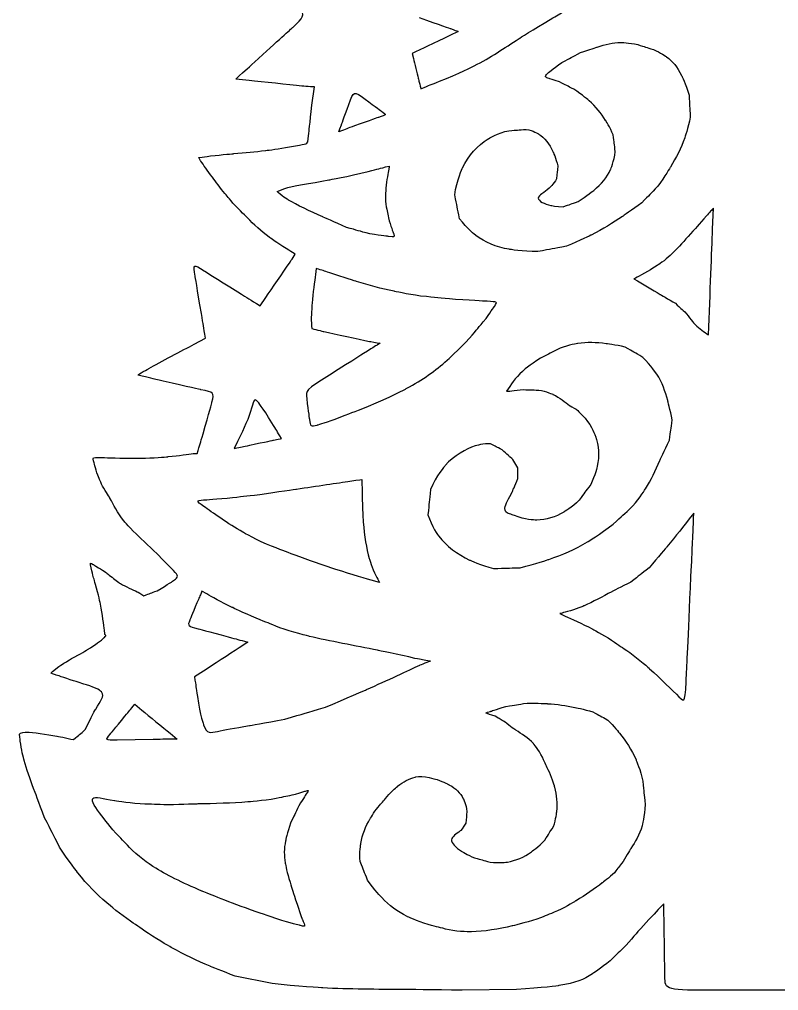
# Model space of a CAD drawing. Extents: x -124 to 557, y -142 to 357.
# Drawn here: x -124.3 to 61.9, y -134 to 104.3 of the extents above; entities that cross this region are included whole.
import ezdxf

# ---------------------------------------------------------------- set-up
doc = ezdxf.new("R2010")
doc.units = 0
doc.layers.add('layer_1', color=7, linetype='CONTINUOUS')

msp = doc.modelspace()

# ---------------------------------------------------------------- linework, layer by layer
at = {"layer": 'layer_1', "color": 1}
for p, q in [((-27.930865, 95.926735), (-27.930865, 95.926735)), ((-27.930865, 95.926735), (-27.930865, 95.926735)), ((-27.930865, 95.926735), (-27.634417, 94.707632)), ((-67.94864, 89.305795), (-71.19495, 89.660549)), ((-26.316977, 89.287574), (-26.275124, 89.114734)), ((-52.53013, 83.270032), (-51.921423, 87.733759)), ((-45.911959, 76.727056), (-45.911959, 76.727056)), ((-59.021971, 72.821726), (-55.572889, 73.430435)), ((-61.050868, 62.096968), (-59.22202, 62.808033)), ((3.003201, 60.421532), (3.003201, 60.421532)), ((45.770906, 52.802975), (45.974199, 57.983335)), ((-51.476875, 43.201392), (-51.680037, 41.677545)), ((-65.257139, 33.969158), (-63.836951, 36.049231)), ((44.755096, 26.898065), (44.755096, 26.898065)), ((-81.436857, 24.586406), (-78.647402, 26.057129)), ((-35.826958, 24.823431), (-36.46404, 24.456498)), ((-67.578334, 8.052372), (-67.578334, 8.052372)), ((-70.778129, 0.68776), (-71.590775, -0.988838)), ((-60.009919, 1.449359), (-60.009919, 1.449359)), ((-99.646117, -3.36036), (-93.356402, -3.36036)), ((-2.02958, -5.763041), (-3.247777, -3.731779)), ((-79.057606, -15.211057), (-79.05761, -15.211057)), ((41.17023, -16.836601), (40.052715, -18.25887)), ((-90.211544, -27.199573), (-94.87817, -22.735855)), ((-106.54376, -31.053767), (-106.848113, -29.531998)), ((-35.933847, -33.902827), (-38.015994, -33.293211)), ((-78.346285, -36.696163), (-79.514982, -36.036152)), ((8.256379, -41.522024), (9.628106, -42.131777)), ((-103.094548, -46.777281), (-103.297451, -46.777281)), ((-68.238998, -48.531359), (-70.422855, -49.953618)), ((-116.180458, -55.703819), (-114.65882, -54.486538)), ((-79.15932, -55.642144), (-81.343695, -57.064403)), ((37.51293, -61.940797), (37.51293, -61.940797)), ((-95.971585, -63.769644), (-94.244712, -65.192032)), ((-87.336961, -70.880429), (-85.609958, -72.302816)), ((-75.704926, -70.422924), (-75.704926, -70.422924)), ((-91.50229, -72.404394), (-100.340206, -72.556377)), ((-106.282422, -86.880175), (-106.282422, -86.880175)), ((-18.308552, -96.988349), (-18.308552, -96.988349)), ((33.795905, -112.713283), (32.832578, -113.727691)), ((-62.315958, -132.291028), (-71.343949, -130.464927)), ((-2.364512, -133.711236), (-15.652677, -133.914136)), ((47.237279, -133.917524), (47.237224, -133.914136))]:
    msp.add_line(p, q, dxfattribs=at)
for points in [[(-57.246381, 102.340655), (-54.456926, 104.876805), (-54.456926, 104.876805), (-55.217486, 107.717313)], [(5.896824, 104.256614), (7.878166, 105.424534), (7.878166, 105.424534), (9.858996, 106.593232)], [(-26.203605, 104.764523), (-21.124824, 102.936582), (-18.533738, 102.022351), (-18.533738, 102.022351)], [(-1.721989, 99.584026), (-1.721989, 99.584026), (1.93543, 101.920645), (5.896824, 104.256614)], [(-65.615393, 94.732857), (-60.036483, 99.804506), (-57.246381, 102.340655), (-57.246381, 102.340655)], [(-16.681708, 101.305462), (-16.681708, 101.305462), (-20.43164, 99.512901), (-24.180932, 97.719424)], [(-18.533738, 102.022351), (-17.598136, 101.691833), (-16.986314, 101.481022), (-16.681708, 101.305462)], [(-24.180932, 97.719424), (-26.05577, 96.822947), (-26.05577, 96.822947), (-27.930865, 95.926735)], [(-12.69323, 92.878922), (-8.731067, 94.910669), (-5.379289, 97.247407), (-1.721989, 99.584026)], [(17.479109, 97.500977), (19.459929, 98.110456), (21.288511, 98.618493), (23.269862, 98.618493)], [(23.269862, 98.618493), (23.269862, 98.618493), (25.250683, 98.618493), (27.383358, 98.110456)], [(27.383358, 98.110456), (29.313527, 97.500977), (29.313527, 97.500977), (31.243952, 96.89149)], [(8.793176, 93.742099), (11.07939, 94.961193), (11.07939, 94.961193), (13.364954, 96.180296)], [(13.364954, 96.180296), (15.497767, 96.89149), (17.479109, 97.500977), (17.479109, 97.500977)], [(31.243952, 96.89149), (32.970955, 96.180296), (34.444388, 95.113954), (34.444388, 95.113954)], [(-71.19495, 89.660549), (-68.404718, 92.196708), (-68.404718, 92.196708), (-65.615393, 94.732857)], [(-27.634417, 94.707632), (-27.338619, 93.488538), (-26.745585, 91.050854), (-26.449008, 89.831888)], [(5.339041, 91.101386), (5.339041, 91.101386), (6.354979, 92.015618), (8.793176, 93.742099)], [(34.444388, 95.113954), (35.91718, 94.046715), (37.135633, 92.625224), (38.151571, 90.542825)], [(-21.22654, 89.120557), (-16.655274, 90.847047), (-12.69323, 92.878922), (-12.69323, 92.878922)], [(5.695224, 89.780705), (4.729554, 90.085449), (4.323232, 90.187027), (5.339041, 91.101386)], [(-55.015232, 87.936659), (-58.210491, 88.240881), (-64.702979, 88.95039), (-67.94864, 89.305795)], [(-26.449008, 89.831888), (-26.449008, 89.831888), (-26.373379, 89.519755), (-26.316977, 89.287574)], [(-26.275124, 89.114734), (-26.232731, 88.932563), (-26.191071, 88.762955), (-26.153329, 88.612657)], [(-26.153329, 88.612657), (-26.153329, 88.612657), (-25.798575, 87.190397), (-25.798062, 87.291975)], [(-25.798062, 87.291975), (-23.511847, 88.206335), (-23.511847, 88.206335), (-21.22654, 89.120557)], [(8.183688, 88.967933), (6.659851, 89.475705), (5.695224, 89.780705), (5.695224, 89.780705)], [(11.739401, 87.139214), (9.961874, 88.053702), (9.961874, 88.053702), (8.183688, 88.967933)], [(38.151571, 90.542825), (38.151571, 90.542825), (39.16738, 88.459896), (39.98028, 85.716827)], [(-51.921423, 87.733759), (-51.819972, 87.632309), (-55.015232, 87.936659), (-55.015232, 87.936659)], [(-43.473762, 83.431391), (-42.254662, 86.783947), (-42.254662, 86.783947), (-39.511593, 84.7522)], [(15.447234, 84.34575), (15.447234, 84.34575), (13.770635, 85.818405), (11.739401, 87.139214)], [(-45.302474, 78.403664), (-45.302474, 78.403664), (-44.69286, 80.079613), (-43.473762, 83.431391)], [(-39.511593, 84.7522), (-36.76943, 82.720453), (-35.448751, 81.75557), (-35.448751, 81.75557)], [(19.510984, 79.520402), (18.443736, 81.247405), (17.123054, 82.872308), (15.447234, 84.34575)], [(39.98028, 85.716827), (40.132913, 83.024941), (40.132913, 83.024941), (40.285024, 80.332533)], [(-53.289913, 76.372384), (-53.289913, 76.372384), (-53.036739, 78.705634), (-52.53013, 83.270032)], [(-35.448751, 81.75557), (-34.128071, 80.790028), (-34.229522, 80.891616), (-36.210347, 80.231595)], [(-36.210347, 80.231595), (-36.210347, 80.231595), (-38.19169, 79.570934), (-42.051371, 78.149188)], [(21.38997, 75.964689), (20.577454, 77.793398), (19.510984, 79.520402), (19.510984, 79.520402)], [(40.285024, 80.332533), (39.776996, 77.691692), (38.913819, 75.20309), (38.913819, 75.20309)], [(-54.051121, 73.785839), (-53.543865, 73.937685), (-53.543865, 74.039144), (-53.289913, 76.372384)], [(-45.911959, 76.727056), (-45.911959, 76.727056), (-45.911959, 76.727056), (-45.302474, 78.403664)], [(-42.051371, 78.149188), (-43.981795, 77.438122), (-43.981795, 77.438122), (-45.911959, 76.727056)], [(-9.340033, 74.948751), (-9.340033, 74.948751), (-6.851431, 76.472717), (-4.20994, 76.980626)], [(-4.20994, 76.980626), (-2.076487, 77.133378), (-2.076487, 77.133378), (0.056966, 77.285498)], [(0.056966, 77.285498), (1.681741, 77.082205), (3.104129, 76.167717), (3.104129, 76.167717)], [(-15.587503, 67.837967), (-14.165509, 70.885779), (-11.829403, 73.425033), (-9.340033, 74.948751)], [(3.104129, 76.167717), (4.526388, 75.253495), (5.745491, 73.627942), (6.558263, 71.901067)], [(21.898126, 71.799489), (21.644309, 73.882409), (21.644309, 73.882409), (21.38997, 75.964689)], [(38.913819, 75.20309), (38.049864, 72.713711), (36.831411, 70.377742), (35.409152, 68.041123)], [(-71.702076, 71.35114), (-68.963023, 71.604445), (-66.42765, 71.807345), (-63.941772, 72.111695)], [(-63.941772, 72.111695), (-63.941772, 72.111695), (-61.456671, 72.416054), (-59.021971, 72.821726)], [(-55.572889, 73.430435), (-54.558377, 73.633335), (-54.051121, 73.785839), (-54.051121, 73.785839)], [(6.558263, 71.901067), (6.558263, 71.901067), (7.371044, 70.173807), (7.777238, 68.345867)], [(20.730078, 67.48269), (20.730078, 67.48269), (21.593255, 69.463383), (21.898126, 71.799489)], [(-80.324392, 70.387026), (-78.853026, 70.589926), (-78.853026, 70.589926), (-77.382437, 70.792835)], [(-79.766086, 69.474095), (-79.766086, 69.474095), (-80.324392, 70.285576), (-80.324392, 70.387026)], [(-76.976632, 65.619077), (-78.092595, 67.140718), (-79.208429, 68.662486), (-79.766086, 69.474095)], [(-77.382437, 70.792835), (-74.441129, 71.097185), (-71.702076, 71.35114), (-71.702076, 71.35114)], [(-48.35223, 64.890954), (-48.35223, 64.890954), (-43.679644, 65.754259), (-38.702315, 66.97284)], [(-38.702315, 66.97284), (-36.162538, 67.63351), (-36.162538, 67.63351), (-33.62263, 68.293393)], [(-33.673162, 67.531795), (-33.825922, 66.66784), (-34.232375, 64.839908), (-34.384228, 62.909612)], [(-33.62263, 68.293393), (-33.521308, 68.395099), (-33.673162, 67.531795), (-33.673162, 67.531795)], [(-17.517929, 61.235082), (-17.0099, 64.790154), (-15.587503, 67.837967), (-15.587503, 67.837967)], [(7.777238, 68.345867), (7.625384, 66.771625), (7.625384, 66.771625), (7.472494, 65.196732)], [(16.6662, 62.403002), (18.443736, 63.875923), (19.866251, 65.50122), (20.730078, 67.48269)], [(35.409152, 68.041123), (35.409152, 68.041123), (33.987021, 65.704504), (32.361467, 63.367895)], [(-74.745483, 62.576319), (-75.860668, 64.097437), (-76.976632, 65.619077), (-76.976632, 65.619077)], [(-59.22202, 62.808033), (-57.394085, 63.519227), (-53.025464, 64.027255), (-48.35223, 64.890954)], [(7.472494, 65.196732), (6.761429, 63.875923), (5.643785, 62.859857), (5.643785, 62.859857)], [(-71.904979, 59.228689), (-73.325295, 60.902824), (-73.325295, 60.902824), (-74.745483, 62.576319)], [(-58.308316, 59.963514), (-58.308316, 59.963514), (-60.34019, 61.182737), (-61.050868, 62.096968)], [(-34.384228, 62.909612), (-34.384228, 62.909612), (-34.537117, 60.979452), (-34.435539, 58.947577)], [(5.643785, 62.859857), (4.526388, 61.844048), (3.003201, 61.132982), (3.003201, 60.421532)], [(12.755339, 59.609016), (14.888151, 60.929698), (16.6662, 62.403002), (16.6662, 62.403002)], [(32.361467, 63.367895), (30.380638, 61.336019), (30.380638, 61.336019), (28.399295, 59.304144)], [(-49.876205, 55.849488), (-52.923887, 57.220574), (-56.276571, 58.74454), (-58.308316, 59.963514)], [(-16.298706, 55.342879), (-16.908185, 58.288857), (-16.908185, 58.288857), (-17.517929, 61.235082)], [(3.003201, 60.421532), (3.003201, 59.710594), (4.526388, 58.999272), (6.050363, 58.643996)], [(9.098048, 58.288335), (10.926757, 58.948996), (10.926757, 58.948996), (12.755339, 59.609016)], [(-68.455897, 55.67803), (-68.455897, 55.67803), (-70.180438, 57.40257), (-71.904979, 59.228689)], [(-34.435539, 58.947577), (-34.029086, 56.915574), (-34.029086, 56.915574), (-33.622634, 54.883827)], [(6.050363, 58.643996), (6.050363, 58.643996), (7.574073, 58.288335), (9.098048, 58.288335)], [(28.399295, 59.304144), (26.063327, 57.577919), (23.676312, 55.952238), (23.676312, 55.952238)], [(45.974199, 57.983335), (45.110895, 57.018708), (45.110895, 57.018708), (44.247068, 56.053304)], [(-63.028841, 50.860327), (-65.007333, 52.331041), (-66.731227, 53.953481), (-68.455897, 55.67803)], [(-44.086101, 53.258924), (-46.828264, 54.477377), (-49.876205, 55.849488), (-49.876205, 55.849488)], [(-33.622634, 54.883827), (-32.911568, 52.85273), (-32.555777, 51.836792), (-32.555777, 51.836792)], [(-12.336534, 51.279), (-12.336534, 51.279), (-14.571703, 53.00626), (-16.298706, 55.342879)], [(23.676312, 55.952238), (21.288511, 54.326941), (18.850314, 52.802975), (16.005539, 51.380716)], [(44.247068, 56.053304), (42.519937, 54.123657), (40.945694, 52.346121), (40.945694, 52.346121)], [(-38.29522, 51.633627), (-41.190272, 52.44628), (-41.190272, 52.44628), (-44.086101, 53.258924)], [(44.755096, 26.898065), (45.161418, 37.260075), (45.567749, 47.621709), (45.770906, 52.802975)], [(-58.819068, 48.070223), (-61.050995, 49.389091), (-63.028841, 50.860327), (-63.028841, 50.860327)], [(-33.724344, 51.024011), (-33.724344, 51.024011), (-35.248185, 51.227177), (-38.29522, 51.633627)], [(-32.555777, 51.836792), (-32.200628, 50.820727), (-32.200628, 50.820727), (-33.724344, 51.024011)], [(-4.108234, 47.87592), (-7.359203, 48.434353), (-10.101631, 49.551869), (-12.336534, 51.279)], [(16.005539, 51.380716), (16.005539, 51.380716), (13.161148, 49.958319), (9.910948, 48.63751)], [(40.945694, 52.346121), (39.370537, 50.567935), (37.948927, 48.942519), (36.57785, 47.571433)], [(-56.637025, 46.650033), (-57.728112, 47.360064), (-57.728112, 47.360064), (-58.819068, 48.070223)], [(2.900844, 47.316838), (-0.857521, 47.316838), (-4.108234, 47.87592), (-4.108234, 47.87592)], [(9.910948, 48.63751), (6.406152, 47.977499), (6.406152, 47.977499), (2.900844, 47.316838)], [(-58.131714, 44.417464), (-58.131714, 44.417464), (-56.68665, 46.547804), (-56.637025, 46.650033)], [(36.57785, 47.571433), (36.57785, 47.571433), (35.206115, 46.199313), (33.885442, 45.082447)], [(-81.183553, 41.273384), (-81.690809, 44.316005), (-81.690809, 44.316005), (-78.951756, 42.591465)], [(-63.836951, 36.049231), (-62.416635, 38.128525), (-59.576908, 42.287115), (-58.131714, 44.417464)], [(-48.124321, 42.083739), (-49.800145, 42.643087), (-49.800145, 42.643087), (-51.476875, 43.201392)], [(33.885442, 45.082447), (32.209357, 43.964931), (32.209357, 43.964931), (30.532758, 42.847544)], [(-79.661914, 32.143158), (-80.676297, 38.229975), (-81.183553, 41.273384), (-81.183553, 41.273384)], [(-78.951756, 42.591465), (-78.951756, 42.591465), (-76.212703, 40.866796), (-70.735245, 37.418366)], [(-51.680037, 41.677545), (-51.883328, 40.153579), (-52.289521, 37.106545), (-52.492813, 34.668348)], [(-41.623022, 40.001596), (-41.623022, 40.001596), (-44.772414, 40.966223), (-48.124321, 42.083739)], [(30.532758, 42.847544), (28.500883, 41.730019), (26.469136, 40.612503), (26.469136, 40.612503)], [(26.469136, 40.612503), (28.704039, 39.291822), (30.93908, 37.971012), (32.920422, 36.80322)], [(-32.378779, 37.56404), (-35.528046, 38.22406), (-38.473629, 39.036192), (-41.623022, 40.001596)], [(-70.735245, 37.418366), (-67.996192, 35.693826), (-67.996192, 35.693826), (-65.257139, 33.969158)], [(-25.876832, 36.395342), (-29.22926, 36.903251), (-32.378779, 37.56404), (-32.378779, 37.56404)], [(-17.34366, 35.58257), (-21.609925, 35.98902), (-21.609925, 35.98902), (-25.876832, 36.395342)], [(32.920422, 36.80322), (32.920422, 36.80322), (34.901243, 35.634531), (36.627605, 34.619234)], [(-52.492813, 34.668348), (-52.492813, 34.668348), (-52.695974, 32.230151), (-52.695974, 30.401432)], [(-9.572086, 35.125715), (-9.572086, 35.125715), (-12.162394, 35.277826), (-17.34366, 35.58257)], [(-9.825775, 30.909341), (-8.404294, 32.941079), (-7.6931, 33.957154), (-7.6931, 33.957154)], [(-7.6931, 33.957154), (-6.982034, 34.972954), (-6.982034, 34.972954), (-9.572086, 35.125715)], [(36.627605, 34.619234), (37.99946, 33.349736), (37.99946, 33.349736), (39.370537, 32.079459)], [(-78.647402, 26.057129), (-79.154658, 29.1004), (-79.154658, 29.1004), (-79.661914, 32.143158)], [(39.370537, 32.079459), (40.386474, 30.555493), (41.453594, 29.437968), (41.453594, 29.437968)], [(-52.695974, 30.401432), (-52.644663, 29.436805), (-52.644663, 29.436805), (-52.594264, 28.471144)], [(-13.889525, 26.032938), (-11.857778, 28.471144), (-11.857778, 28.471144), (-9.825775, 30.909341)], [(41.453594, 29.437968), (42.519937, 28.320453), (43.637709, 27.609387), (44.755096, 26.898065)], [(-52.594264, 28.471144), (-52.492813, 28.369557), (-49.648033, 27.709546), (-49.648033, 27.709546)], [(-49.648033, 27.709546), (-46.803641, 27.048876), (-41.216699, 25.830304), (-38.372048, 25.27199)], [(-92.544922, 18.652221), (-89.805869, 20.173862), (-84.226959, 23.11517), (-81.436857, 24.586406)], [(-36.46404, 24.456498), (-36.679381, 24.320191), (-37.333307, 23.90648), (-39.318278, 22.650588)], [(-38.372048, 25.27199), (-38.372048, 25.27199), (-36.514701, 24.906614), (-35.826958, 24.823431)], [(-19.375663, 20.649157), (-19.375663, 20.649157), (-16.531016, 23.188941), (-13.889525, 26.032938)], [(12.704293, 24.764703), (12.704293, 24.764703), (10.469124, 24.408648), (8.335799, 23.596526)], [(19.611912, 24.713429), (17.275293, 25.018301), (14.939325, 25.119879), (12.704293, 24.764703)], [(24.2845, 23.901426), (21.948531, 24.408685), (19.611912, 24.713429), (19.611912, 24.713429)], [(28.652866, 21.361522), (26.469136, 22.631927), (26.469136, 22.631927), (24.2845, 23.901426)], [(-39.318278, 22.650588), (-39.318278, 22.650588), (-42.278244, 20.776912), (-48.198174, 17.031255)], [(8.335799, 23.596526), (5.948785, 22.377552), (5.948785, 22.377552), (3.560855, 21.15832)], [(-29.381371, 13.691133), (-25.267354, 15.874863), (-22.220054, 18.109253), (-19.375663, 20.649157)], [(3.560855, 21.15832), (0.920015, 19.533033), (-0.908439, 17.907479), (-0.908439, 17.907479)], [(32.056596, 17.247505), (32.056596, 17.247505), (30.684869, 19.329776), (28.652866, 21.361522)], [(-95.182523, 17.029003), (-95.283975, 17.130453), (-92.544922, 18.652221), (-92.544922, 18.652221)], [(-88.994259, 15.507363), (-92.088067, 16.268577), (-92.088067, 16.268577), (-95.182523, 17.029003)], [(-48.198174, 17.031255), (-54.118234, 13.284683), (-54.118234, 13.284683), (-53.813492, 11.201634)], [(-0.908439, 17.907479), (-2.737798, 16.281926), (-3.755164, 14.655732), (-4.771743, 13.030435)], [(34.748482, 10.746336), (34.139003, 13.031772), (33.42781, 15.164447), (32.056596, 17.247505)], [(-79.763366, 13.428068), (-79.763366, 13.428068), (-82.908093, 14.087054), (-88.994259, 15.507363)], [(-77.074585, 10.333614), (-76.415605, 12.869763), (-76.618507, 12.768313), (-79.763366, 13.428068)], [(-38.67692, 9.373181), (-33.496301, 11.506506), (-29.381371, 13.691133), (-29.381371, 13.691133)], [(-4.771743, 13.030435), (-4.771743, 13.030435), (-2.740005, 13.233473), (-0.708771, 13.436629)], [(-0.708771, 13.436629), (1.221517, 13.38627), (1.221517, 13.38627), (3.151814, 13.335051)], [(3.151814, 13.335051), (4.980523, 13.030435), (6.60582, 12.268709), (6.60582, 12.268709)], [(6.60582, 12.268709), (8.231502, 11.506469), (9.653111, 10.287366), (10.66892, 9.576173)], [(-79.256109, 2.624357), (-77.734341, 7.797465), (-77.074585, 10.333614), (-77.074585, 10.333614)], [(-65.800671, 10.440036), (-66.918189, 11.709791), (-66.816478, 10.389128), (-67.578334, 8.052372)], [(-62.346536, 5.310072), (-64.683282, 9.169887), (-65.800671, 10.440036), (-65.800671, 10.440036)], [(-53.813492, 11.201634), (-53.407039, 7.849206), (-53.152828, 6.121946), (-53.152828, 6.121946)], [(10.66892, 9.576173), (10.66892, 9.576173), (11.684858, 8.865107), (12.294602, 8.661813)], [(35.866007, 6.021916), (35.358097, 8.460113), (34.748482, 10.746336), (34.748482, 10.746336)], [(-67.578334, 8.052372), (-68.34045, 5.715881), (-69.965353, 2.363846), (-70.778129, 0.68776)], [(-46.804159, 6.223653), (-42.74054, 7.798545), (-42.74054, 7.798545), (-38.67692, 9.373181)], [(12.294602, 8.661813), (13.412118, 7.544297), (13.412118, 7.544297), (14.529505, 6.42691)], [(-60.009919, 1.449359), (-61.177839, 3.379784), (-61.177839, 3.379784), (-62.346536, 5.310072)], [(-53.152828, 6.121946), (-52.899136, 4.3952), (-52.797555, 4.293493), (-51.273584, 4.750861)], [(-51.273584, 4.750861), (-51.273584, 4.750861), (-49.749613, 5.207715), (-46.804159, 6.223653)], [(14.529505, 6.42691), (16.154802, 4.395685), (17.018757, 2.059066), (17.018757, 2.059066)], [(35.154813, 1.043943), (35.51073, 3.533058), (35.51073, 3.533058), (35.866007, 6.021916)], [(-80.676297, -2.346492), (-79.966268, 0.139262), (-79.966268, 0.139262), (-79.256109, 2.624357)], [(-67.730188, -0.175938), (-63.870507, 0.636843), (-61.940083, 1.043293), (-61.940083, 1.043293)], [(-61.940083, 1.043293), (-60.009919, 1.449359), (-60.009919, 1.449359), (-60.009919, 1.449359)], [(-8.731067, 0.130234), (-10.254255, 0.33339), (-12.489424, -0.377803), (-12.489424, -0.377803)], [(-5.887189, -1.292804), (-7.308808, -0.58096), (-7.308808, -0.58096), (-8.731067, 0.130234)], [(17.018757, 2.059066), (17.882061, -0.277553), (17.98364, -2.918265), (17.475611, -5.305408)], [(32.818322, -3.933644), (32.818322, -3.933644), (33.93571, -1.495447), (35.154813, 1.043943)], [(-87.776845, -3.005596), (-85.139243, -2.752292), (-82.806643, -2.346492), (-81.690809, -2.245042)], [(-81.690809, -2.245042), (-81.690809, -2.245042), (-80.574846, -2.143592), (-80.676297, -2.346492)], [(-71.590775, -0.988838), (-69.660611, -0.582388), (-69.660611, -0.582388), (-67.730188, -0.175938)], [(-12.489424, -0.377803), (-14.724464, -1.088997), (-17.669783, -2.714413), (-19.853897, -5.203015)], [(-3.907788, -3.121513), (-3.907788, -3.121513), (-4.567936, -2.511769), (-5.887189, -1.292804)], [(-106.086909, -4.121565), (-106.340861, -3.158101), (-106.340861, -3.158101), (-104.666721, -3.208506)], [(-105.326478, -7.012341), (-105.833604, -5.085541), (-106.086909, -4.121565), (-106.086909, -4.121565)], [(-104.666721, -3.208506), (-104.666721, -3.208506), (-102.9931, -3.259505), (-99.646117, -3.36036)], [(-93.356402, -3.36036), (-90.414446, -3.259551), (-87.776845, -3.005596), (-87.776845, -3.005596)], [(-3.247777, -3.731779), (-3.247777, -3.731779), (-3.247777, -3.731779), (-3.907788, -3.121513)], [(29.313527, -10.89154), (30.684869, -8.70781), (31.700806, -6.371841), (32.818322, -3.933644)], [(-103.906161, -10.258649), (-104.616319, -8.635559), (-104.616319, -8.635559), (-105.326478, -7.012341)], [(-19.853897, -5.203015), (-19.853897, -5.203015), (-22.038533, -7.692523), (-23.460665, -11.044429)], [(-2.02958, -8.404403), (-2.02958, -7.083722), (-2.02958, -7.083722), (-2.02958, -5.763041)], [(17.475611, -5.305408), (17.475611, -5.305408), (16.967702, -7.693209), (15.850315, -9.826534)], [(-56.302087, -10.944142), (-51.476872, -10.232948), (-45.99151, -9.420176), (-43.19739, -9.013854)], [(-43.19739, -9.013854), (-43.19739, -9.013854), (-40.40379, -8.607395), (-40.302339, -8.607395)], [(-40.302339, -8.607395), (-40.251156, -10.384931), (-40.251156, -10.384931), (-40.200629, -12.163373)], [(-3.400016, -11.60407), (-3.400016, -11.60407), (-2.638289, -10.029691), (-2.02958, -8.404403)], [(-102.080169, -13.200608), (-102.080169, -13.200608), (-102.9931, -11.577518), (-103.906161, -10.258649)], [(-65.292763, -12.264695), (-61.128081, -11.655336), (-56.302087, -10.944142), (-56.302087, -10.944142)], [(-23.460665, -11.044429), (-23.765408, -14.142509), (-23.765408, -14.142509), (-24.07028, -17.241632)], [(-5.178202, -15.617416), (-5.076486, -14.703185), (-4.162264, -13.179219), (-3.400016, -11.60407)], [(15.850315, -9.826534), (14.427927, -11.756959), (14.427927, -11.756959), (13.005539, -13.687119)], [(26.215309, -15.108179), (27.9418, -13.076176), (29.313527, -10.89154), (29.313527, -10.89154)], [(-98.681359, -18.728461), (-100.254047, -16.750488), (-101.167108, -14.823698), (-102.080169, -13.200608)], [(-79.05761, -15.211057), (-81.038953, -13.788661), (-81.038953, -13.788661), (-79.108655, -13.636037)], [(-79.108655, -13.636037), (-79.108655, -13.636037), (-77.178491, -13.483926), (-73.318551, -13.179182)], [(-73.318551, -13.179182), (-69.305334, -12.721549), (-69.305334, -12.721549), (-65.292763, -12.264695)], [(-40.200629, -12.163373), (-40.200629, -15.719086), (-39.946418, -19.071514), (-39.946418, -19.071514)], [(13.005539, -13.687119), (11.279177, -15.41361), (9.247311, -16.632703), (9.247311, -16.632703)], [(-69.457964, -21.559465), (-73.11539, -19.477186), (-77.076781, -16.633317), (-79.057606, -15.211057)], [(-4.568458, -16.835997), (-5.27978, -16.531775), (-5.178202, -15.617416), (-5.178202, -15.617416)], [(9.247311, -16.632703), (7.215564, -17.851807), (4.878817, -18.563), (2.643905, -18.563)], [(21.338787, -19.578123), (23.777112, -17.343082), (23.777112, -17.343082), (26.215309, -15.108179)], [(-94.87817, -22.735855), (-97.109319, -20.706956), (-98.681359, -18.728461), (-98.681359, -18.728461)], [(-24.07028, -17.241632), (-23.257636, -20.085373), (-21.42879, -22.52357), (-21.42879, -22.52357)], [(-1.724067, -17.851807), (-3.146455, -17.343769), (-3.146455, -17.343769), (-4.568458, -16.835997)], [(2.643905, -18.563), (2.643905, -18.563), (0.408617, -18.563), (-1.724067, -17.851807)], [(40.052715, -18.25887), (38.935199, -19.681258), (36.700808, -22.525127), (34.517079, -25.166361)], [(40.459165, -32.379502), (40.815091, -24.608056), (40.815091, -24.608056), (41.17023, -16.836601)], [(-39.946418, -19.071514), (-39.692854, -22.42407), (-39.184821, -25.572683), (-38.473625, -28.011136)], [(15.091307, -23.894784), (15.091307, -23.894784), (18.189653, -22.01567), (21.338787, -19.578123)], [(-62.448114, -24.963324), (-65.800667, -23.642642), (-69.457964, -21.559465), (-69.457964, -21.559465)], [(-21.42879, -22.52357), (-19.600208, -24.961767), (-16.756202, -26.99378), (-13.860509, -28.364984)], [(-55.539713, -27.604686), (-58.994108, -26.283877), (-58.994108, -26.283877), (-62.448114, -24.963324)], [(5.592602, -28.212873), (8.945287, -27.095358), (11.992449, -25.774676), (15.091307, -23.894784)], [(34.517079, -25.166361), (34.517079, -25.166361), (32.332443, -27.807843), (30.198861, -30.24527)], [(-86.509158, -30.952362), (-86.509158, -30.952362), (-87.777622, -29.633494), (-90.211544, -27.199573)], [(-48.124317, -30.194866), (-48.124317, -30.194866), (-51.984775, -28.925367), (-55.539713, -27.604686)], [(-38.473625, -28.011136), (-38.473625, -28.011136), (-37.762431, -30.449333), (-36.848074, -32.175686)], [(-13.860509, -28.364984), (-13.860509, -28.364984), (-10.965449, -29.736848), (-8.019864, -30.447914)], [(-1.416476, -30.24462), (2.240174, -29.330389), (5.592602, -28.212873), (5.592602, -28.212873)], [(-106.848113, -29.531998), (-106.949565, -29.024876), (-106.949565, -29.024876), (-106.188357, -29.480998)], [(-106.188357, -29.480998), (-106.188357, -29.480998), (-105.427926, -29.937853), (-103.906158, -30.850912)], [(-103.906158, -30.850912), (-102.739146, -31.712798), (-102.739146, -31.712798), (-101.57291, -32.575453)], [(-86.458754, -33.387062), (-85.140017, -32.474003), (-85.241468, -32.271103), (-86.509158, -30.952362)], [(-38.015994, -33.293211), (-40.099048, -32.683467), (-44.26373, -31.465271), (-48.124317, -30.194866)], [(-8.019864, -30.447914), (-4.717722, -30.346327), (-4.717722, -30.346327), (-1.416476, -30.24462)], [(30.198861, -30.24527), (27.963949, -32.022806), (27.963949, -32.022806), (25.728917, -33.801111)], [(-105.6307, -34.401525), (-106.086906, -32.727261), (-106.086906, -32.727261), (-106.54376, -31.053767)], [(-101.57291, -32.575453), (-100.761301, -33.387062), (-99.492966, -34.147625), (-99.492966, -34.147625)], [(-36.848074, -32.175686), (-36.390701, -33.039), (-36.390701, -33.039), (-35.933847, -33.902827)], [(39.392694, -55.693326), (39.392694, -55.693326), (39.747971, -47.921881), (40.459165, -32.379502)], [(-104.413414, -39.2191), (-104.413414, -39.2191), (-104.92067, -36.733996), (-105.6307, -34.401525)], [(-99.492966, -34.147625), (-98.22515, -34.908702), (-96.501257, -35.618861), (-95.385423, -36.176516)], [(-90.515895, -35.922561), (-87.777619, -34.300121), (-86.458754, -33.387062), (-86.458754, -33.387062)], [(25.728917, -33.801111), (23.39282, -34.918627), (21.05633, -36.137858), (21.05633, -36.137858)], [(-95.385423, -36.176516), (-95.385423, -36.176516), (-94.26946, -36.73482), (-93.762204, -37.139851)], [(-93.762204, -37.139851), (-92.139114, -36.53127), (-92.139114, -36.53127), (-90.515895, -35.922561)], [(-79.514982, -36.036152), (-80.124466, -37.45854), (-80.124466, -37.45854), (-80.73421, -38.880799)], [(-72.098809, -39.998315), (-74.841878, -38.677634), (-77.178495, -37.356824), (-78.346285, -36.696163)], [(21.05633, -36.137858), (18.719711, -37.356824), (16.383101, -38.677634), (14.24951, -39.591865)], [(-103.449304, -45.610267), (-103.601805, -44.342582), (-103.906158, -41.704982), (-104.413414, -39.2191)], [(-80.73421, -38.880799), (-81.952661, -41.724677), (-82.511097, -43.146937), (-82.511097, -43.146937)], [(-66.206994, -42.638899), (-69.355739, -41.318996), (-72.098809, -39.998315), (-72.098809, -39.998315)], [(14.24951, -39.591865), (14.24951, -39.591865), (12.116057, -40.506224), (10.186538, -41.014252)], [(-60.416372, -44.975646), (-63.311424, -43.807076), (-63.311424, -43.807076), (-66.206994, -42.638899)], [(10.186538, -41.014252), (9.221656, -41.267823), (9.221656, -41.267823), (8.256379, -41.522024)], [(9.628106, -42.131777), (10.999191, -42.741256), (13.741738, -43.959709), (16.231118, -45.28039)], [(-82.511097, -43.146937), (-83.07018, -44.569324), (-82.968599, -44.569324), (-80.47974, -45.229207)], [(-80.47974, -45.229207), (-80.47974, -45.229207), (-77.991011, -45.890134), (-73.114616, -47.210815)], [(-53.102297, -47.109099), (-53.102297, -47.109099), (-57.775531, -45.991584), (-60.416372, -44.975646)], [(-107.558272, -50.327161), (-105.73215, -49.21133), (-104.210512, -48.096012), (-103.550755, -47.48744)], [(-103.550755, -47.48744), (-103.550755, -47.48744), (-102.891647, -46.878731), (-103.094548, -46.777281)], [(-103.297451, -46.777281), (-103.297451, -46.878731), (-103.449304, -45.610267), (-103.449304, -45.610267)], [(-73.114616, -47.210815), (-70.676418, -47.870698), (-70.676418, -47.870698), (-68.238998, -48.531359)], [(-36.441625, -50.51206), (-41.724603, -49.445847), (-48.428933, -48.226615), (-53.102297, -47.109099)], [(16.231118, -45.28039), (16.231118, -45.28039), (18.719711, -46.601071), (20.954623, -48.023459)], [(-70.422855, -49.953618), (-72.60749, -51.376015), (-76.975204, -54.219884), (-79.15932, -55.642144)], [(20.954623, -48.023459), (23.189655, -49.547297), (23.189655, -49.547297), (25.424567, -51.071143)], [(-111.513962, -52.558961), (-109.384265, -51.44313), (-107.558272, -50.327161), (-107.558272, -50.327161)], [(-27.299091, -52.493531), (-31.159035, -51.579172), (-36.441625, -50.51206), (-36.441625, -50.51206)], [(25.424567, -51.071143), (27.658948, -52.696559), (30.300439, -55.033306), (30.300439, -55.033306)], [(-114.65882, -54.486538), (-113.086002, -53.522424), (-113.086002, -53.522424), (-111.513962, -52.558961)], [(-39.133646, -60.162748), (-34.003428, -57.877312), (-28.721488, -55.33805), (-26.079998, -54.169351)], [(-23.438635, -53.204725), (-25.368932, -52.84867), (-25.368932, -52.84867), (-27.299091, -52.493531)], [(-26.079998, -54.169351), (-26.079998, -54.169351), (-23.438635, -53.001559), (-23.438635, -53.204725)], [(-115.47043, -56.515428), (-116.687714, -56.109619), (-116.687714, -56.109619), (-116.180458, -55.703819)], [(-111.818316, -57.732719), (-114.253015, -56.921238), (-115.47043, -56.515428), (-115.47043, -56.515428)], [(-81.343695, -57.064403), (-80.987774, -59.451683), (-80.987774, -59.451683), (-80.6325, -61.839475)], [(30.300439, -55.033306), (32.94193, -57.369925), (35.988964, -60.417088), (37.51293, -61.940797)], [(37.51293, -61.940797), (39.036905, -63.464772), (39.036905, -63.464772), (39.392694, -55.693326)], [(-107.050368, -59.254478), (-109.434018, -58.493273), (-109.434018, -58.493273), (-111.818316, -57.732719)], [(-104.058011, -60.876927), (-104.058011, -60.876927), (-104.717768, -59.963868), (-107.050368, -59.254478)], [(-105.57965, -64.934717), (-104.413414, -62.905817), (-103.398902, -61.789986), (-104.058011, -60.876927)], [(-80.6325, -61.839475), (-79.921435, -66.613385), (-79.108659, -68.848682), (-79.108659, -68.848682)], [(-49.241839, -64.48071), (-44.264511, -62.448835), (-39.133646, -60.162748), (-39.133646, -60.162748)], [(-98.409783, -66.715878), (-97.190814, -65.242308), (-97.190814, -65.242308), (-95.971585, -63.769644)], [(-8.75957, -65.496775), (-8.75957, -65.496775), (-7.489806, -65.090325), (-4.950287, -64.277672)], [(-4.950287, -64.277672), (-2.359201, -63.871222), (-2.359201, -63.871222), (0.231107, -63.464772)], [(0.231107, -63.464772), (2.871947, -63.464772), (5.25974, -63.616883), (5.25974, -63.616883)], [(5.25974, -63.616883), (7.646635, -63.769644), (9.780088, -64.074516), (11.964724, -64.531371)], [(-108.064751, -69.904915), (-106.746662, -66.963735), (-105.57965, -64.934717), (-105.57965, -64.934717)], [(-102.06721, -71.133989), (-102.06721, -71.133989), (-100.84811, -69.661325), (-98.409783, -66.715878)], [(-94.244712, -65.192032), (-92.517581, -66.614291), (-89.064093, -69.458169), (-87.336961, -70.880429)], [(-59.197921, -67.426944), (-54.219815, -65.95363), (-54.219815, -65.95363), (-49.241839, -64.48071)], [(-9.420231, -66.106263), (-10.029591, -65.902969), (-10.029591, -65.902969), (-8.75957, -65.496775)], [(-7.591394, -66.715878), (-8.810488, -66.309419), (-9.420231, -66.106263), (-9.420231, -66.106263)], [(-5.153197, -68.13801), (-6.372291, -67.426944), (-6.372291, -67.426944), (-7.591394, -66.715878)], [(11.964724, -64.531371), (11.964724, -64.531371), (14.14871, -64.988738), (16.383101, -65.598225)], [(16.383101, -65.598225), (18.211682, -66.614291), (18.211682, -66.614291), (20.040392, -67.630229)], [(-79.108659, -68.848682), (-78.296013, -71.083585), (-77.381657, -70.77885), (-75.704926, -70.422924)], [(-75.704926, -70.422924), (-74.028973, -70.067785), (-71.591682, -69.661325), (-67.883077, -69.000664)], [(-67.883077, -69.000664), (-67.883077, -69.000664), (-64.17525, -68.340653), (-59.197921, -67.426944)], [(-2.511706, -70.11818), (-2.511706, -70.11818), (-3.934093, -69.153169), (-5.153197, -68.13801)], [(20.040392, -67.630229), (21.46278, -69.051719), (22.936094, -70.880429), (22.936094, -70.880429)], [(-124.295518, -71.122975), (-124.295518, -70.615725), (-122.62125, -70.615725), (-122.62125, -70.615725)], [(-123.991164, -73.557674), (-124.143018, -72.340393), (-124.143018, -72.340393), (-124.295518, -71.122975)], [(-122.62125, -70.615725), (-120.947758, -70.615725), (-117.600775, -71.122975), (-115.114897, -71.579188)], [(-111.006706, -72.441065), (-109.535469, -71.172729), (-109.535469, -71.172729), (-108.064751, -69.904915)], [(-100.340206, -72.556377), (-103.286308, -72.60756), (-103.286308, -72.60756), (-102.06721, -71.133989)], [(1.805349, -73.420332), (0.5352, -71.997944), (-1.089575, -71.083585), (-2.511706, -70.11818)], [(22.936094, -70.880429), (24.408758, -72.70901), (25.932211, -74.944179), (26.999194, -77.432771)], [(-123.128505, -77.563768), (-123.128505, -77.563768), (-123.686811, -75.484473), (-123.991164, -73.557674)], [(-115.114897, -71.579188), (-115.114897, -71.579188), (-112.629925, -72.036043), (-111.006706, -72.441065)], [(-85.609958, -72.302816), (-88.55606, -72.353267), (-88.55606, -72.353267), (-91.50229, -72.404394)], [(3.989463, -76.77276), (3.075113, -74.842591), (1.805349, -73.420332), (1.805349, -73.420332)], [(-120.643405, -84.867216), (-121.759368, -81.87499), (-122.570977, -79.643841), (-123.128505, -77.563768)], [(5.716595, -80.43006), (4.85329, -78.60147), (4.85329, -78.60147), (3.989463, -76.77276)], [(26.999194, -77.432771), (26.999194, -77.432771), (28.065408, -79.922279), (28.675152, -82.664442)], [(7.037276, -84.086838), (7.037276, -84.086838), (6.529247, -82.156542), (5.716595, -80.43006)], [(-31.514824, -83.883545), (-30.143748, -82.766029), (-28.619773, -81.953376), (-27.247918, -81.648632)], [(-27.247918, -81.648632), (-27.247918, -81.648632), (-25.876832, -81.343632), (-24.65761, -81.546926)], [(-24.65761, -81.546926), (-23.23535, -81.902202), (-23.23535, -81.902202), (-21.812954, -82.258248)], [(-21.812954, -82.258248), (-20.188316, -82.766029), (-18.766057, -83.578673), (-18.766057, -83.578673)], [(28.675152, -82.664442), (28.929363, -85.509098), (28.929363, -85.509098), (29.182923, -88.353745)], [(-118.108031, -91.613138), (-119.527571, -87.86022), (-120.643405, -84.867216), (-120.643405, -84.867216)], [(-56.555914, -85.81397), (-54.93101, -85.305804), (-54.118234, -85.051593), (-54.118234, -85.051593)], [(-53.915073, -85.762659), (-53.915073, -85.762659), (-54.524687, -86.728192), (-55.743785, -88.658361)], [(-54.118234, -85.051593), (-53.305588, -84.797904), (-53.305588, -84.797904), (-53.915073, -85.762659)], [(-34.105138, -86.42332), (-32.886817, -85.00106), (-31.514824, -83.883545), (-31.514824, -83.883545)], [(-18.766057, -83.578673), (-17.34366, -84.391573), (-16.124566, -85.509098), (-15.4135, -86.931486)], [(7.545185, -90.080748), (7.748341, -88.15058), (7.545185, -86.017254), (7.037276, -84.086838)], [(-104.099214, -91.147219), (-105.622925, -89.166517), (-106.739795, -87.439258), (-106.282422, -86.880175)], [(-106.282422, -86.880175), (-105.825569, -86.321742), (-103.794471, -86.931449), (-101.000093, -87.38834)], [(-101.000093, -87.38834), (-101.000093, -87.38834), (-98.206622, -87.845717), (-94.651683, -88.15058)], [(-94.651683, -88.15058), (-91.197419, -88.252167), (-91.197419, -88.252167), (-87.743284, -88.353745)], [(-87.743284, -88.353745), (-84.391507, -88.252167), (-80.47974, -88.15058), (-80.47974, -88.15058)], [(-80.47974, -88.15058), (-76.568751, -88.049001), (-72.099456, -87.947295), (-68.28953, -87.642551)], [(-68.28953, -87.642551), (-68.28953, -87.642551), (-64.479991, -87.337551), (-61.330599, -86.82977)], [(-61.330599, -86.82977), (-58.942933, -86.321742), (-58.942933, -86.321742), (-56.555914, -85.81397)], [(-36.340174, -89.064811), (-35.222655, -87.744001), (-35.222655, -87.744001), (-34.105138, -86.42332)], [(-15.4135, -86.931486), (-15.4135, -86.931486), (-14.702169, -88.353745), (-14.499141, -90.080098)], [(-55.743785, -88.658361), (-56.759723, -90.791942), (-56.759723, -90.791942), (-57.775531, -92.925395)], [(-38.32087, -91.959212), (-38.32087, -91.959212), (-37.356111, -90.283392), (-36.340174, -89.064811)], [(-14.499141, -90.080098), (-14.651252, -91.502358), (-14.651252, -91.502358), (-14.803885, -92.924754)], [(6.732404, -93.737398), (7.341891, -92.011173), (7.545185, -90.080748), (7.545185, -90.080748)], [(29.182923, -88.353745), (29.081345, -91.299201), (28.471858, -93.584509), (28.471858, -93.584509)], [(-114.455918, -98.815822), (-116.28191, -95.214073), (-116.28191, -95.214073), (-118.108031, -91.613138)], [(-100.644819, -95.363043), (-102.575242, -93.128689), (-104.099214, -91.147219), (-104.099214, -91.147219)], [(-57.775531, -92.925395), (-58.587659, -95.26141), (-58.994112, -97.242066), (-58.994112, -97.242066)], [(-40.555906, -97.953131), (-40.200632, -95.769118), (-39.286405, -93.635811), (-38.32087, -91.959212)], [(-14.803885, -92.924754), (-15.311913, -94.04227), (-16.175099, -94.854877), (-16.175099, -94.854877)], [(-16.175099, -94.854877), (-17.039053, -95.667576), (-18.258147, -96.175559), (-18.308552, -96.988349)], [(4.599079, -97.089799), (5.665934, -95.41331), (5.665934, -95.41331), (6.732404, -93.737398)], [(28.471858, -93.584509), (27.862242, -95.870842), (26.744726, -97.49624), (25.728917, -99.121912)], [(-96.581329, -99.629712), (-98.613074, -97.49624), (-98.613074, -97.49624), (-100.644819, -95.363043)], [(-58.994112, -97.242066), (-59.400305, -99.223545), (-59.400305, -100.848851), (-59.095692, -102.677698)], [(-18.308552, -96.988349), (-18.359643, -97.801231), (-17.242082, -98.918646), (-15.819822, -99.832978)], [(1.297577, -99.984878), (1.297577, -99.984878), (3.075113, -98.715471), (4.599079, -97.089799)], [(-109.941145, -105.155898), (-109.941145, -105.155898), (-112.22412, -102.265031), (-114.455918, -98.815822)], [(-91.40071, -103.641656), (-91.40071, -103.641656), (-94.448651, -101.661001), (-96.581329, -99.629712)], [(-40.708795, -102.372158), (-40.911827, -100.137786), (-40.555906, -97.953131), (-40.555906, -97.953131)], [(-15.819822, -99.832978), (-15.819822, -99.832978), (-14.397563, -100.747218), (-12.670431, -101.458467)], [(-4.594114, -102.473883), (-2.511706, -102.168892), (-0.480609, -101.255292), (1.297577, -99.984878)], [(25.728917, -99.121912), (25.728917, -99.121912), (24.71298, -100.747218), (23.79927, -102.372158)], [(-38.879823, -106.943817), (-39.794308, -104.657438), (-39.794308, -104.657438), (-40.708795, -102.372158)], [(-12.670431, -101.458467), (-10.740391, -101.966358), (-10.740391, -101.966358), (-8.809975, -102.47434)], [(23.79927, -102.372158), (22.7328, -103.743198), (22.7328, -103.743198), (21.665945, -105.115062)], [(-79.514982, -109.585271), (-84.391507, -107.553525), (-88.353028, -105.623136), (-91.40071, -103.641656)], [(-59.095692, -102.677698), (-59.095692, -102.677698), (-58.79082, -104.50627), (-58.181983, -106.537376)], [(-8.809975, -102.47434), (-6.677162, -102.778324), (-4.594114, -102.473883), (-4.594114, -102.473883)], [(-102.891647, -112.459383), (-105.326475, -110.379933), (-107.658946, -108.047498), (-109.941145, -105.155898)], [(-58.181983, -106.537376), (-57.369208, -109.127831), (-57.369208, -109.127831), (-56.556432, -111.718468)], [(-35.425817, -111.210669), (-35.425817, -111.210669), (-37.254531, -109.280281), (-38.879823, -106.943817)], [(21.665945, -105.115062), (20.446586, -106.232752), (18.669315, -107.603792), (18.669315, -107.603792)], [(-68.848483, -113.749757), (-74.638587, -111.617018), (-79.514982, -109.585271), (-79.514982, -109.585271)], [(18.669315, -107.603792), (16.890873, -108.975564), (14.555032, -110.601145), (12.269468, -111.972185)], [(-56.556432, -111.718468), (-55.540495, -114.867264), (-54.879831, -116.543203), (-54.879831, -116.543203)], [(-29.178343, -115.832138), (-31.566007, -114.664181), (-33.597234, -113.140966), (-35.425817, -111.210669)], [(12.269468, -111.972185), (12.269468, -111.972185), (9.983382, -113.344141), (7.748341, -114.461006)], [(-97.921573, -116.364659), (-100.456947, -114.539291), (-102.891647, -112.459383), (-102.891647, -112.459383)], [(-59.908338, -116.797653), (-64.378281, -115.273705), (-64.378281, -115.273705), (-68.848483, -113.749757)], [(32.832578, -113.727691), (31.868464, -114.742191), (29.941665, -116.770459), (28.115547, -118.799367)], [(33.897355, -119.813867), (33.846996, -116.263209), (33.846996, -116.263209), (33.795905, -112.713283)], [(-92.64637, -120.016767), (-95.283972, -118.190667), (-95.283972, -118.190667), (-97.921573, -116.364659)], [(-54.879831, -116.543203), (-54.219815, -118.220059), (-53.915073, -118.42305), (-55.337334, -118.067151)], [(-24.048901, -117.813618), (-26.791063, -117.000827), (-29.178343, -115.832138), (-29.178343, -115.832138)], [(2.668654, -116.492753), (-0.175215, -117.407177), (-3.426322, -118.168784), (-3.426322, -118.168784)], [(7.748341, -114.461006), (5.208438, -115.47688), (5.208438, -115.47688), (2.668654, -116.492753)], [(-55.337334, -118.067151), (-55.337334, -118.067151), (-56.759723, -117.711893), (-59.908338, -116.797653)], [(-18.867635, -119.134299), (-21.457815, -118.473592), (-21.457815, -118.473592), (-24.048901, -117.813618)], [(-13.381497, -119.591099), (-13.381497, -119.591099), (-16.42931, -119.642373), (-18.867635, -119.134299)], [(-3.426322, -118.168784), (-6.677162, -118.930941), (-10.333812, -119.54074), (-13.381497, -119.591099)], [(28.115547, -118.799367), (28.115547, -118.799367), (26.289557, -120.828276), (24.565016, -122.857276)], [(-86.914183, -123.516243), (-86.914183, -123.516243), (-89.907317, -121.842776), (-92.64637, -120.016767)], [(34.049859, -130.464927), (34.049859, -130.464927), (33.99886, -126.915093), (33.897355, -119.813867)], [(-77.531436, -128.031043), (-80.676294, -126.712193), (-83.921955, -125.190534), (-86.914183, -123.516243)], [(24.565016, -122.857276), (22.587172, -124.784734), (22.587172, -124.784734), (20.608549, -126.712193)], [(-71.343949, -130.464927), (-74.386708, -129.34971), (-77.531436, -128.031043), (-77.531436, -128.031043)], [(20.608549, -126.712193), (18.377399, -128.537469), (16.273227, -129.906769), (16.273227, -129.906769)], [(16.273227, -129.906769), (14.168405, -131.276528), (12.191339, -132.189578), (8.058139, -132.798278)], [(47.237224, -133.914136), (34.10117, -133.914136), (34.100264, -134.015586), (34.049859, -130.464927)], [(-49.889028, -133.355886), (-49.889028, -133.355886), (-56.330596, -133.001178), (-62.315958, -132.291028)], [(-29.601118, -133.761686), (-36.549944, -133.711328), (-43.447589, -133.711328), (-49.889028, -133.355886)], [(8.058139, -132.798278), (8.058139, -132.798278), (3.925068, -133.406886), (-2.364512, -133.711236)], [(-15.652677, -133.914136), (-22.652425, -133.812686), (-29.601118, -133.761686), (-29.601118, -133.761686)], [(70.194683, -133.908368), (65.494755, -133.938583), (50.638675, -133.919355), (47.237279, -133.917524)]]:
    msp.add_open_spline(points, degree=3, dxfattribs=at)

doc.saveas('drawing.dxf')
